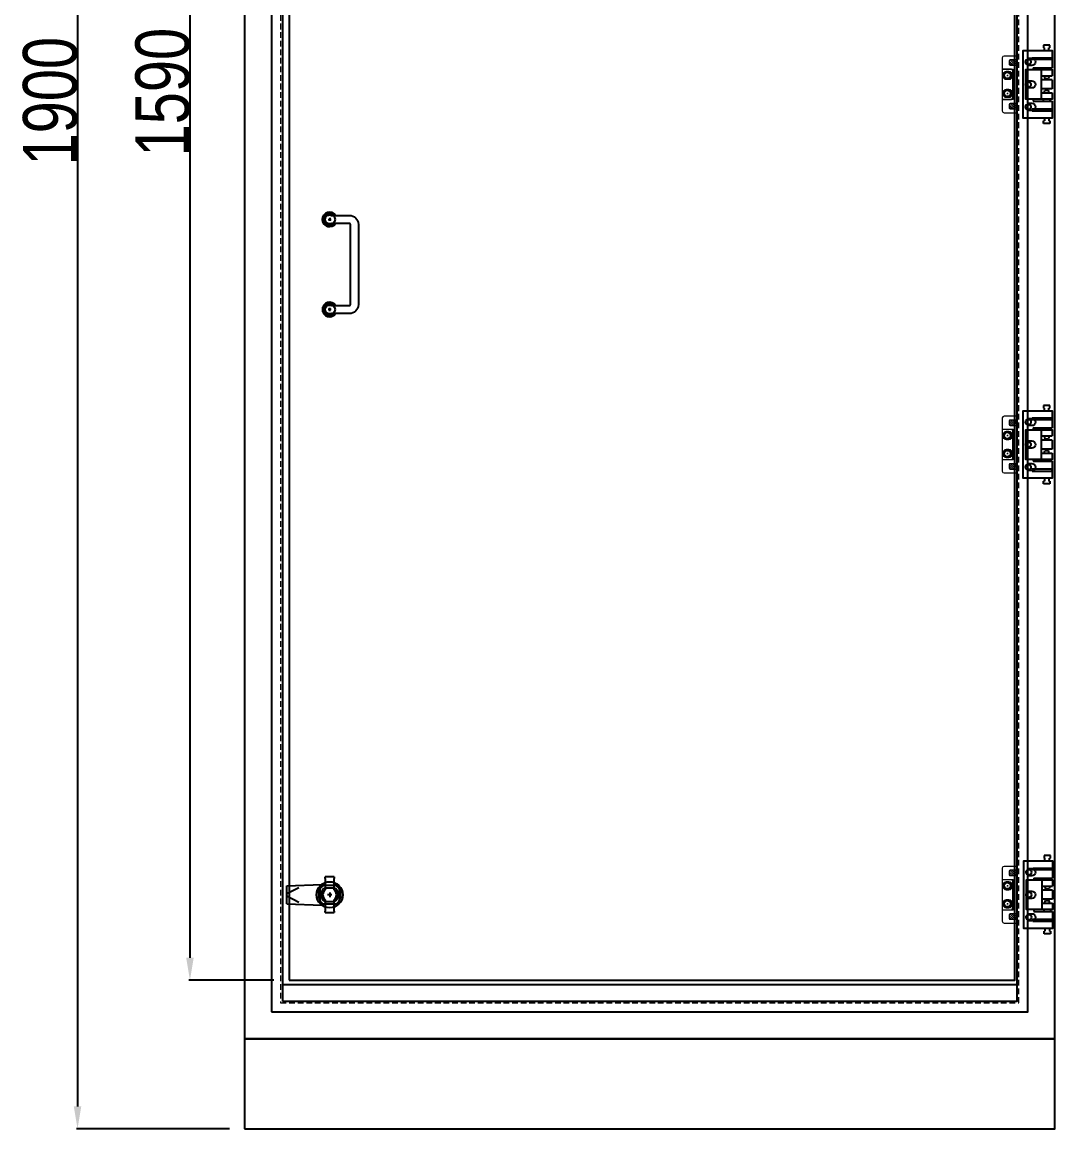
# Model space of a CAD drawing. Header units: inches. Extents: x 21 to 136330, y 8 to 58290.
# Drawn here: x 28427 to 29574, y 19725 to 20954 of the extents above; entities that cross this region are included whole.
import ezdxf

# ---------------------------------------------------------------- set-up
doc = ezdxf.new("R2010")
doc.units = ezdxf.units.IN
doc.header["$MEASUREMENT"] = 0
doc.linetypes.add('HIDDEN', pattern=[9.524999999999999, 6.35, -3.175])
doc.linetypes.add('HIDDEN2', pattern=[4.7624999999999975, 3.174999999999998, -1.587499999999999])
doc.layers.add('0 TĂNG CỨNG', color=7, linetype='Continuous', lineweight=15)
doc.layers.add('@.0.DM. NÉT ĐỨT', color=8, linetype='HIDDEN', lineweight=9)
doc.layers.add('@.0.DM. NÉT CHÍNH', color=7, linetype='Continuous')
doc.layers.add('@.DM. THIẾT BỊ', color=7, linetype='Continuous')
doc.layers.add('@.DM. KÍCH THƯỚC', color=8, linetype='Continuous', transparency=0.2)
doc.layers.add('@.DM. KÍCH THƯỚC @ 1', color=8, linetype='Continuous', transparency=0.2)
doc.styles.add('roman', font='roman.shx', dxfattribs={"width": 0.8})
doc.dimstyles.new('Kích thước Duy Mạnh', dxfattribs={"dimtxt": 30, "dimasz": 25, "dimexe": 1.25, "dimexo": 20, "dimtad": 1, "dimdec": 1, "dimtxsty": 'roman', "dimcen": 2.5, "dimclrd": 8, "dimclre": 8, "dimclrt": 2, "dimadec": 0, "dimazin": 0, "dimtfac": 1, "dimtdec": 1, "dimtix": 1, "dimtmove": 0, "dimatfit": 3, "dimfxl": 1, "dimtfillclr": 1, "dimarcsym": 0})

# ---------------------------------------------------------------- blocks, each defined once
blk = doc.blocks.new('*D1054')
at = {"layer": '@.DM. KÍCH THƯỚC', "color": 8, "lineweight": -2, "transparency": 16777216}
for p, q in [((28706.32945755193, 21479.55944426309), (28611.86281916849, 21479.55944426309)), ((28706.32945755193, 19889.5594442631), (28611.86281916849, 19889.5594442631))]:
    blk.add_line(p, q, dxfattribs=at)
at = {"layer": '@.DM. KÍCH THƯỚC', "lineweight": -2, "transparency": 16777216}
blk.add_line((28613.11281916849, 21454.55944426309), (28613.11281916849, 19914.5594442631), dxfattribs=at)
at = {"layer": '@.DM. KÍCH THƯỚC', "transparency": 16777216}
for points in [[(28608.94615250183, 21454.55944426309), (28617.27948583516, 21454.55944426309), (28613.11281916849, 21479.55944426309)], [(28608.94615250183, 19914.5594442631), (28617.27948583516, 19914.5594442631), (28613.11281916849, 19889.5594442631)]]:
    blk.add_solid(points, dxfattribs=at)
at = {"layer": 'Defpoints', "color": 0, "transparency": 16777216}
for p in [(28726.32945755193, 21479.55944426309), (28613.11281916849, 19889.5594442631), (28726.32945755193, 19889.5594442631)]:
    blk.add_point(p, dxfattribs=at)
at = {"layer": '@.DM. KÍCH THƯỚC', "color": 2, "transparency": 16777216, "insert": (28552.48781916849, 20804.55944426309), "char_height": 60, "attachment_point": 1, "rotation": 90, "style": 'roman'}
blk.add_mtext('1590', dxfattribs=at)
blk = doc.blocks.new('*D1060')
at = {"layer": '@.DM. KÍCH THƯỚC', "color": 8, "lineweight": -2, "transparency": 16777216}
for p, q in [((28654.32945755193, 21624.43637826137), (28486.98860591984, 21624.43637826137)), ((28656.90016823005, 19724.55944426309), (28486.98860591984, 19724.55944426309))]:
    blk.add_line(p, q, dxfattribs=at)
at = {"layer": '@.DM. KÍCH THƯỚC', "lineweight": -2, "transparency": 16777216}
blk.add_line((28488.23860591984, 21599.43637826137), (28488.23860591984, 19749.55944426309), dxfattribs=at)
at = {"layer": '@.DM. KÍCH THƯỚC', "transparency": 16777216}
for points in [[(28484.07193925318, 21599.43637826137), (28492.40527258651, 21599.43637826137), (28488.23860591984, 21624.43637826137)], [(28484.07193925318, 19749.55944426309), (28492.40527258651, 19749.55944426309), (28488.23860591984, 19724.55944426309)]]:
    blk.add_solid(points, dxfattribs=at)
at = {"layer": 'Defpoints', "color": 0, "transparency": 16777216}
for p in [(28674.32945755193, 21624.43637826137), (28488.23860591984, 19724.55944426309), (28676.90016823005, 19724.55944426309)]:
    blk.add_point(p, dxfattribs=at)
at = {"layer": '@.DM. KÍCH THƯỚC', "color": 2, "transparency": 16777216, "insert": (28427.61360591984, 20794.49791126222), "char_height": 60, "attachment_point": 1, "rotation": 90, "style": 'roman'}
blk.add_mtext('1900', dxfattribs=at)
blk = doc.blocks.new('HL011-1-6')
at = {"color": 8}
for p, q in [((29.5, 81), (22.5, 81)), ((22.5, 81), (22.5, 78)), ((23.5, 77.99999999999272), (22.5, 78)), ((23.5, 75), (22.5, 75)), ((23.5, 75), (23.5, 78)), ((29.5, 78), (28.5, 77.99999999999272)), ((28.5, 75), (28.5, 78)), ((28.5, 75), (29.5, 75)), ((29.5, 78), (29.5, 81)), ((11, 56), (11, 54)), ((11, 56), (32, 56)), ((20, 54), (20, 21)), ((22.5, 56), (22.5, 54)), ((29.5, 54), (29.5, 56)), ((20, 47), (32, 47)), ((32, 42.5), (20, 42.5)), ((23.10000000000582, 47), (24, 44)), ((24, 44), (28, 44)), ((28.89999999999418, 47), (28, 44)), ((32, 32.5), (20, 32.5)), ((20, 28), (32, 28)), ((23.09999999999127, 28), (24, 31)), ((24, 31), (28, 31)), ((28.90000000000873, 28), (28, 31)), ((11.00000000001455, 21), (11.00000000001455, 19)), ((11, 19), (32, 19)), ((22.5, 19), (22.5, 21)), ((29.5, 21), (29.5, 19)), ((23.5, 0), (22.5, 0)), ((23.5, 0), (23.5, -3)), ((28.5, 0), (28.5, -3)), ((28.5, 0), (29.5, 0)), ((22.5, -6), (22.5, -3)), ((23.5, -2.999999999992724), (22.5, -3)), ((29.5, -6), (22.5, -6)), ((29.5, -3), (28.5, -2.999999999992724)), ((29.5, -3), (29.5, -6))]:
    blk.add_line(p, q, dxfattribs=at)
for points in [[(32, 19), (32, 0), (0, 0), (0, 75), (32, 75), (32, 56)], [(32, 28), (32, 21), (3, 21), (3, 54), (32, 54), (32, 47)], [(32, 42.5), (32, 32.5)]]:
    blk.add_lwpolyline(points, dxfattribs=at)
for points in [[(10, 67), (32, 67), (32, 65), (10, 65)], [(10, 8), (32, 8), (32, 10), (10, 10)]]:
    blk.add_lwpolyline(points, close=True, dxfattribs=at)
for centre in [(5.5, 62.5), (5.5, 37.5), (5.5, 12.5)]:
    blk.add_circle(centre, 3, dxfattribs=at)
blk = doc.blocks.new('MS722')
at = {"layer": '@.DM. THIẾT BỊ', "color": 4}
for p, q in [((-5, 37.8176882143016), (-5, 39.5)), ((5, 39.5), (-5, 39.5)), ((-5, 37.8176882143016), (-5, 27.25)), ((5, 39.5), (5, 37.8176882143016)), ((5, 27.25), (5, 37.8176882143016)), ((-5, 27.25), (-5, 25.3401699437527)), ((5, 27.25), (-5, 27.25)), ((5, 25.3401699437527), (5, 27.25)), ((-5, 14.1598300562473), (-5, 12.25)), ((5, 12.25), (5, 14.1598300562473)), ((-5, 12.25), (-5, 1.682311785698399)), ((-5, 12.25), (5, 12.25)), ((-5, 0), (-5, 1.682311785698399)), ((-5, 0), (5, 0)), ((5, 1.682311785698399), (5, 12.25)), ((5, 1.682311785698399), (5, 0))]:
    blk.add_line(p, q, dxfattribs=at)
for radius, start, end in [(12.5, 113.5781784794563, 246.4218215205437), (7.499999999999999, 131.8103148933638, 228.1896851066361), (12.5, 293.5781784794563, 66.4218215205437), (7.5, 311.8103148933638, 48.18968510663615)]:
    blk.add_arc((0, 19.75), radius, start, end, dxfattribs=at)
at = {"layer": '@.DM. THIẾT BỊ', "color": 9}
for start, end in [(121.7568638579268, 238.2431361420731), (301.7568638579268, 58.24313614207315)]:
    blk.add_arc((0, 19.75), 9.5, start, end, dxfattribs=at)
blk = doc.blocks.new('KTRONG')
at = {"layer": '@.DM. THIẾT BỊ', "color": 8}
for p, q in [((-47.49999999988358, 10), (-8.87493965390604, 11.46671034500469)), ((-47.49999999988358, -10), (-47.49999999988358, 10)), ((-47.49999999988358, 1.376220337115228), (-34.11467840371188, 8.14073011756409)), ((-47.49999999988358, -1.376220337115228), (-34.11467840371188, -8.140730117680505)), ((-47.49999999988358, -10), (-8.87493965390604, -11.46671034500469))]:
    blk.add_line(p, q, dxfattribs=at)
at = {"layer": '@.DM. THIẾT BỊ', "color": 1, "ltscale": 10}
blk.add_line((0, 2.5), (0, -2.5), dxfattribs=at)
at = {"layer": '@.DM. THIẾT BỊ', "color": 8}
blk.add_lwpolyline([(10.5, 7.5), (10.5, -7.5, -0.414213562373095), (7.5, -10.5), (-7.5, -10.5, -0.414213562373095), (-10.5, -7.5), (-10.5, 7.5, -0.414213562373095), (-7.5, 10.5), (7.5, 10.5, -0.414213562373095)], format="xyb", close=True, dxfattribs=at)
at = {"layer": '@.DM. THIẾT BỊ', "color": 1, "ltscale": 10}
blk.add_lwpolyline([(2.5, 0), (-2.5, 0)], dxfattribs=at)
at = {"layer": '@.DM. THIẾT BỊ', "color": 8}
blk.add_circle((0, 0), 14.4999999998866, dxfattribs=at)
blk.add_blockref('MS722', (0, -19.75), dxfattribs=at)
blk = doc.blocks.new('*U60')
h = blk.add_hatch()
h.set_pattern_fill('ANGLE', color=140, scale=0.1, style=0)
h.set_pattern_definition([(0, (-14333.92484547246, -6471.276466056303), (0, 0.6985000000000001), [0.508, -0.1905]), (90, (-14333.92484547246, -6471.276466056303), (-0.6985000000000001, 4.277078946022132e-17), [0.508, -0.1905])])
edge = h.paths.add_edge_path()
edge.add_line((6.614378277656897, 112.5000000000023), (3.162277660167774, 112.499999999996))
edge.add_arc((-1.719957509749293e-12, 107.9999999999969), 5.499999999999897, 54.90319877240046, 305.0968012275995)
edge.add_line((3.162277660167774, 103.4999999999978), (6.614378277656897, 103.4999999999914))
edge.add_arc((-8.881784197001252e-16, 107.9999999999969), 7.999999999999283, 34.22886632786327, 325.77113367213667, ccw=False)
h = blk.add_hatch()
h.set_pattern_fill('ANGLE', color=140, scale=0.1, style=0)
h.set_pattern_definition([(0, (-14333.92484547246, -6571.276466056303), (0, 0.6985000000000001), [0.508, -0.1905]), (90, (-14333.92484547246, -6571.276466056303), (-0.6985000000000001, 4.277078946022132e-17), [0.508, -0.1905])])
edge = h.paths.add_edge_path()
edge.add_line((6.614378277658716, 12.50000000000233), (3.162277660169593, 12.49999999999596))
edge.add_arc((6.821210263296962e-13, 7.999999999996874), 5.499999999999561, 54.90319877240542, 305.0968012275946)
edge.add_line((3.162277660169593, 3.499999999997783), (6.614378277658716, 3.499999999991417))
edge.add_arc((2.501110429875553e-12, 7.999999999996874), 7.999999999998719, 34.228866327866115, 325.77113367213394, ccw=False)
at = {"color": 140}
for p, q in [((-1.689759819298388, 107.9999999999969), (1.689759819297933, 107.9999999999969)), ((-1.13686837721616e-12, 109.6897598192959), (-1.13686837721616e-12, 106.3102401806996)), ((1.689759819299752, 7.999999999997783), (-1.68975981929475, 7.999999999997783)), ((2.501110429875553e-12, 6.310240180698713), (2.501110429875553e-12, 9.689759819295034))]:
    blk.add_line(p, q, dxfattribs=at)
for points in [[(6.614378277656897, 112.5000000000023), (3.162277660167774, 112.499999999996, 1.924950591149143), (3.162277660167774, 103.4999999999978), (6.614378277656897, 103.4999999999914, -3.247639617252991)], [(2.179449471769431, 12.49999999999596), (22.00000000000068, 12.49999999999596, 0.414213562373095), (23.00000000000068, 13.49999999999778), (22.99999999999886, 102.4999999999969, 0.4142135623730379), (21.99999999999886, 103.4999999999969), (2.179449471769431, 103.4999999999969, -1.595433215948731), (2.179449471769431, 112.4999999999969), (21.99999999999886, 112.4999999999969, -0.4142135623730893), (31.99999999999886, 102.4999999999969), (32.00000000000068, 13.49999999999596, -0.4142135623729885), (22.00000000000068, 3.499999999995964), (2.179449471769431, 3.499999999995964, -1.595433215947328)]]:
    blk.add_lwpolyline(points, format="xyb", close=True, dxfattribs=at)
for points in [[(-1.000000000001137, 113.408326913193), (-1.000000000001137, 112.898979485563)], [(0.9999999999988631, 112.898979485563), (0.9999999999988631, 113.408326913193)], [(-1.000000000001137, 102.5916730868008), (-1.000000000001137, 103.1010205144308)], [(0.9999999999988631, 103.1010205144308), (0.9999999999988631, 102.5916730868008)], [(-1.000000000001137, 13.40832691319298), (-1.000000000001137, 12.89897948556296)], [(0.9999999999988631, 12.89897948556296), (0.9999999999988631, 13.40832691319298)], [(-1.000000000001137, 2.591673086800768), (-1.000000000001137, 3.101020514430786)], [(0.9999999999988631, 3.101020514430786), (0.9999999999988631, 2.591673086800768)]]:
    blk.add_lwpolyline(points, dxfattribs=at)
for centre, radius, start, end in [((-1.13686837721616e-12, 107.9999999999969), 8, 34.22886632784793, 325.7711336721521), ((-1.13686837721616e-12, 107.9999999999969), 5.5, 54.90319877239938, 305.0968012276006), ((2.501110429875553e-12, 7.999999999997783), 8, 34.22886632780683, 325.7711336721932), ((2.501110429875553e-12, 7.999999999997783), 5.5, 54.90319877237136, 305.0968012276286)]:
    blk.add_arc(centre, radius, start, end, dxfattribs=at)
blk = doc.blocks.new('BL012-FRONT')
at = {"layer": '0 TĂNG CỨNG'}
h = blk.add_hatch(dxfattribs=at)
h.set_pattern_fill('ANSI31', color=2, scale=0.5, angle=90, style=0)
h.set_pattern_definition([(135, (-85095.06188197459, -23179.31246862375), (-1.122532015133644, -1.122532015133644), [])])
edge = h.paths.add_edge_path()
edge.add_line((-0.3500000000058208, 52.74923828499595), (7.25, 52.74923828499595))
edge.add_line((7.25, 52.74923828499595), (7.25, 58.75076171500405))
edge.add_line((7.25, 58.75076171500405), (-0.3500000000058208, 58.75076171500405))
edge.add_arc((-0.3500000000058208, 57.75076171500405), 1, 90, 180)
edge.add_line((-1.350000000005821, 57.75076171500405), (-1.350000000005821, 53.74923828499595))
edge.add_arc((-0.3500000000058208, 53.74923828499595), 1, 180, 270)
h = blk.add_hatch(dxfattribs=at)
h.set_pattern_fill('ANSI31', color=2, scale=0.5, angle=90, style=0)
h.set_pattern_definition([(135, (-85095.06188197459, -23227.81246862373), (-1.122532015133644, -1.122532015133644), [])])
edge = h.paths.add_edge_path()
edge.add_line((-0.3500000000058208, 4.249238285010506), (7.25, 4.249238285010506))
edge.add_line((7.25, 4.249238285010506), (7.25, 10.2507617150186))
edge.add_line((7.25, 10.2507617150186), (-0.3500000000058208, 10.2507617150186))
edge.add_arc((-0.3500000000058208, 9.250761715018598), 1, 90, 180)
edge.add_line((-1.350000000005821, 9.250761715018598), (-1.350000000005821, 5.249238285010506))
edge.add_arc((-0.3500000000058208, 5.249238285010506), 1, 180, 270)
at = {"color": 2, "linetype": 'HIDDEN2'}
blk.add_line((7.25, 4.250000000014552), (7.25, 10.25000000001455), dxfattribs=at)
at = {"layer": '0 TĂNG CỨNG', "color": 8}
for p, q in [((-4.101008270241437, 41.5), (-2.798991729752743, 41.5)), ((-3.44999999999709, 42.15100827024071), (-3.44999999999709, 40.84899172975929)), ((-4.101008270241437, 21.5), (-2.798991729752743, 21.5)), ((-3.44999999999709, 22.15100827024071), (-3.44999999999709, 20.84899172975929))]:
    blk.add_line(p, q, dxfattribs=at)
at = {"layer": '0 TĂNG CỨNG', "color": 1}
blk.add_lwpolyline([(-9.25, 14.54999999999927), (-9.25, 2, 0.414213562373095), (-7.25, 0), (7.25, 0), (7.25, 63), (-7.25, 63, 0.414213562373095), (-9.25, 61), (-9.25, 48.45000000000073), (2.789921814575791, 48.45000000000073), (2.789921814575791, 14.54999999999927)], format="xyb", close=True, dxfattribs=at)
at = {"layer": '0 TĂNG CỨNG', "color": 2}
for points in [[(-0.3500000000058208, 52.74923828499595), (7.25, 52.74923828499595), (7.25, 58.75076171500405), (-0.3500000000058208, 58.75076171500405, 0.414213562373095), (-1.350000000005821, 57.75076171500405), (-1.350000000005821, 53.74923828499595, 0.414213562373095)], [(-0.3500000000058208, 4.249238285010506), (7.25, 4.249238285010506), (7.25, 10.2507617150186), (-0.3500000000058208, 10.2507617150186, 0.414213562373095), (-1.350000000005821, 9.250761715018598), (-1.350000000005821, 5.249238285010506, 0.414213562373095)]]:
    blk.add_lwpolyline(points, format="xyb", close=True, dxfattribs=at)
at = {"layer": '0 TĂNG CỨNG', "color": 22}
blk.add_lwpolyline([(-9.25, 14.75), (0.5500000000029104, 14.75, 0.414213562373095), (2.55000000000291, 16.75), (2.55000000000291, 46.25, 0.414213562373095), (0.5500000000029104, 48.25), (-9.25, 48.25)], format="xyb", close=True, dxfattribs=at)
at = {"layer": '0 TĂNG CỨNG', "color": 61}
for centre in [(-3.44999999999709, 41.50000000000728), (-3.44999999999709, 21.50000000000728)]:
    blk.add_circle(centre, 4, dxfattribs=at)
at = {"layer": '0 TĂNG CỨNG', "color": 8}
for centre in [(-3.44999999999709, 41.5), (-3.44999999999709, 21.5)]:
    blk.add_circle(centre, 3.19999999999709, dxfattribs=at)

msp = doc.modelspace()

# ---------------------------------------------------------------- linework, layer by layer
at = {"layer": '@.0.DM. NÉT CHÍNH'}
for p, q in [((28757.82945755192, 19977.05944426309), (28757.82945755192, 19992.05944426309)), ((28760.82945755192, 19995.05944426309), (28775.82945755192, 19995.05944426309)), ((28778.82945755192, 19992.05944426309), (28778.82945755192, 19977.05944426309)), ((28775.82945755192, 19974.05944426309), (28760.82945755192, 19974.05944426309))]:
    msp.add_line(p, q, dxfattribs=at)
for points in [[(28673.82945755192, 19824.55944426308), (29573.82945755192, 19824.55944426308), (29573.82945755192, 21559.49613487057), (28673.82945755192, 21559.49613487057)], [(28703.82945755192, 19854.55944426308), (29543.82945755192, 19854.55944426308), (29543.82945755192, 21514.49613487057), (28703.82945755192, 21514.49613487057)], [(28715.82945755192, 19866.55944426308), (29531.82945755192, 19866.55944426308), (29531.82945755192, 21502.49613487057), (28715.82945755192, 21502.49613487057)], [(28715.82945755192, 19885.05944426309), (29531.82945755192, 19885.05944426309), (29531.82945755192, 21484.05944426309), (28715.82945755192, 21484.05944426309)], [(28673.82945755192, 19724.55944426308), (29573.82945755192, 19724.55944426308), (29573.82945755192, 19824.55944426308), (28673.82945755192, 19824.55944426308)]]:
    msp.add_lwpolyline(points, close=True, dxfattribs=at)
at = {"layer": '@.0.DM. NÉT CHÍNH', "color": 6}
msp.add_lwpolyline([(28723.32945755192, 19889.55944426309), (29529.32945755192, 19889.55944426309), (29529.32945755192, 21479.55944426309), (28723.32945755192, 21479.55944426309)], close=True, dxfattribs=at)
at = {"layer": '@.0.DM. NÉT CHÍNH'}
for points in [[(29543.82945755192, 20913.55944426307), (29548.32945755192, 20913.55944426307, -0.9999999999999999), (29548.32945755192, 20905.55944426307), (29543.82945755192, 20905.55944426307)], [(29543.82945755192, 20888.55944426307), (29548.32945755192, 20888.55944426307, -0.9999999999999999), (29548.32945755192, 20880.55944426307), (29543.82945755192, 20880.55944426307)], [(29543.82945755192, 20863.55944426307), (29548.32945755192, 20863.55944426307, -0.9999999999999999), (29548.32945755192, 20855.55944426307), (29543.82945755192, 20855.55944426307)], [(29543.82945755192, 20513.55944426307), (29548.32945755192, 20513.55944426307, -0.9999999999999999), (29548.32945755192, 20505.55944426307), (29543.82945755192, 20505.55944426307)], [(29543.82945755192, 20488.55944426307), (29548.32945755192, 20488.55944426307, -0.9999999999999999), (29548.32945755192, 20480.55944426307), (29543.82945755192, 20480.55944426307)], [(29543.82945755192, 20463.55944426307), (29548.32945755192, 20463.55944426307, -0.9999999999999999), (29548.32945755192, 20455.55944426307), (29543.82945755192, 20455.55944426307)], [(29543.82945755192, 20013.55944426307), (29548.32945755192, 20013.55944426307, -0.9999999999999999), (29548.32945755192, 20005.55944426307), (29543.82945755192, 20005.55944426307)], [(29543.82945755192, 19988.55944426307), (29548.32945755192, 19988.55944426307, -0.9999999999999999), (29548.32945755192, 19980.55944426307), (29543.82945755192, 19980.55944426307)], [(29543.82945755192, 19963.55944426307), (29548.32945755192, 19963.55944426307, -0.9999999999999999), (29548.32945755192, 19955.55944426307), (29543.82945755192, 19955.55944426307)]]:
    msp.add_lwpolyline(points, format="xyb", dxfattribs=at)
for points in [[(29519.82945755192, 20890.55944426309), (29522.82945755192, 20890.55944426309, 0.9999999999999999), (29522.82945755192, 20898.55944426309), (29519.82945755192, 20898.55944426309, 0.9999999999999999)], [(29519.82945755192, 20870.55944426309), (29522.82945755192, 20870.55944426309, 0.9999999999999999), (29522.82945755192, 20878.55944426309), (29519.82945755192, 20878.55944426309, 0.9999999999999999)], [(29519.82945755192, 20490.55944426309), (29522.82945755192, 20490.55944426309, 0.9999999999999999), (29522.82945755192, 20498.55944426309), (29519.82945755192, 20498.55944426309, 0.9999999999999999)], [(29519.82945755192, 20470.55944426309), (29522.82945755192, 20470.55944426309, 0.9999999999999999), (29522.82945755192, 20478.55944426309), (29519.82945755192, 20478.55944426309, 0.9999999999999999)], [(29519.82945755192, 19990.55944426309), (29522.82945755192, 19990.55944426309, 0.9999999999999999), (29522.82945755192, 19998.55944426309), (29519.82945755192, 19998.55944426309, 0.9999999999999999)], [(29519.82945755192, 19970.55944426309), (29522.82945755192, 19970.55944426309, 0.9999999999999999), (29522.82945755192, 19978.55944426309), (29519.82945755192, 19978.55944426309, 0.9999999999999999)]]:
    msp.add_lwpolyline(points, format="xyb", close=True, dxfattribs=at)
for centre in [(28768.32945755192, 20734.55944426309), (28768.32945755192, 20634.55944426309)]:
    msp.add_circle(centre, 5.999999999999992, dxfattribs=at)
for centre, radius, start, end in [((28760.82945755192, 19992.05944426309), 3.000000000000145, 90, 180), ((28775.82945755192, 19992.05944426309), 3.000000000000109, 0, 90), ((28760.82945755192, 19977.05944426309), 3.000000000000109, 180, 270), ((28775.82945755192, 19977.05944426309), 3.000000000000039, 270, 0)]:
    msp.add_arc(centre, radius, start, end, dxfattribs=at)
at = {"layer": '@.0.DM. NÉT ĐỨT'}
msp.add_lwpolyline([(28713.82945755192, 19864.55944426308), (29533.82945755192, 19864.55944426308), (29533.82945755192, 21504.49613487057), (28713.82945755192, 21504.49613487057)], close=True, dxfattribs=at)

# ---------------------------------------------------------------- block references
at = {"color": 7}
for p in [(29538.70240676763, 20847.05944426314), (29538.70240676763, 20447.05944426314), (29539.32945755192, 19947.05944426314)]:
    msp.add_blockref('HL011-1-6', p, dxfattribs=at)
at = {"color": 2}
for p in [(29524.57945755192, 20853.05944426312), (29524.57945755192, 20453.05944426312), (29524.57945755192, 19953.05944426312)]:
    msp.add_blockref('BL012-FRONT', p, dxfattribs=at)
for name, p in [('*U60', (28768.32945755188, 20626.55944426312)), ('KTRONG', (28768.32945755189, 19984.55944426312))]:
    msp.add_blockref(name, p)

# ---------------------------------------------------------------- dimensions: what is measured, and where the dimension line sits
at = {"layer": '@.DM. KÍCH THƯỚC @ 1', "color": 0}
for base, p1, p2, picture, middle in [((28488.23860591984, 19724.55944426309), (28674.32945755192, 21624.43637826136), (28676.90016823004, 19724.55944426308), '*D1060', (28488.23860591984, 20874.49791126222)), ((28613.11281916849, 19889.5594442631), (28726.32945755192, 21479.55944426309), (28726.32945755192, 19889.55944426309), '*D1054', (28613.11281916849, 20884.55944426309))]:
    dim = msp.add_linear_dim(base=base, p1=p1, p2=p2, angle=270, dimstyle='Kích thước Duy Mạnh', override={"dimscale": 1, "dimtxt": 60, "dimdec": 0, "dimclrd": 256, "dimtdec": 0, "dimtix": 1, "dimtofl": 0, "dimtmove": 0, "dimatfit": 1}, dxfattribs=at)
    dim.commit()
    dim.dimension.update_dxf_attribs({"geometry": picture, "text_midpoint": middle, "dimtype": 128})

doc.saveas('drawing.dxf')
